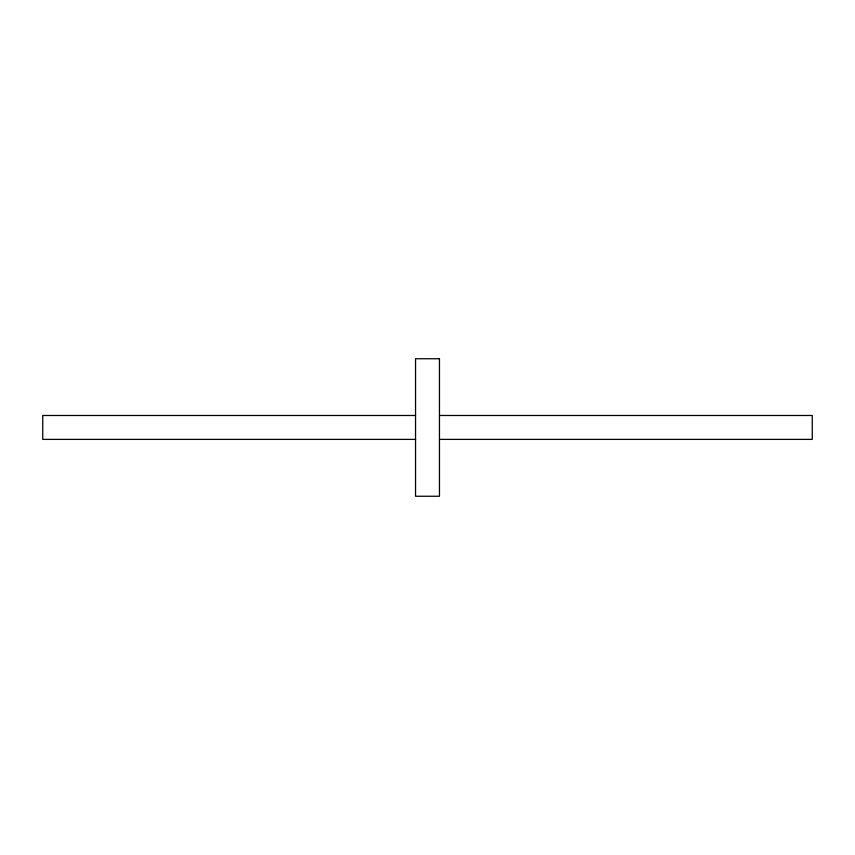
<?xml version="1.0" encoding="UTF-8"?>
<svg xmlns="http://www.w3.org/2000/svg" width="855" height="855" viewBox="0 0 855 855"><rect width="100%" height="100%" fill="white"/><g stroke="black" fill="none" stroke-linecap="round" stroke-linejoin="round"><path stroke-width="1.28" d="M415.541 440.036L415.541 439.385L42.75 439.385L42.75 415.477L415.541 415.477M439.459 415.477L812.25 415.477L812.25 439.385L439.459 439.385M439.459 358.737L415.541 358.737L415.541 496.253L439.459 496.263L439.459 358.737"/></g></svg>
